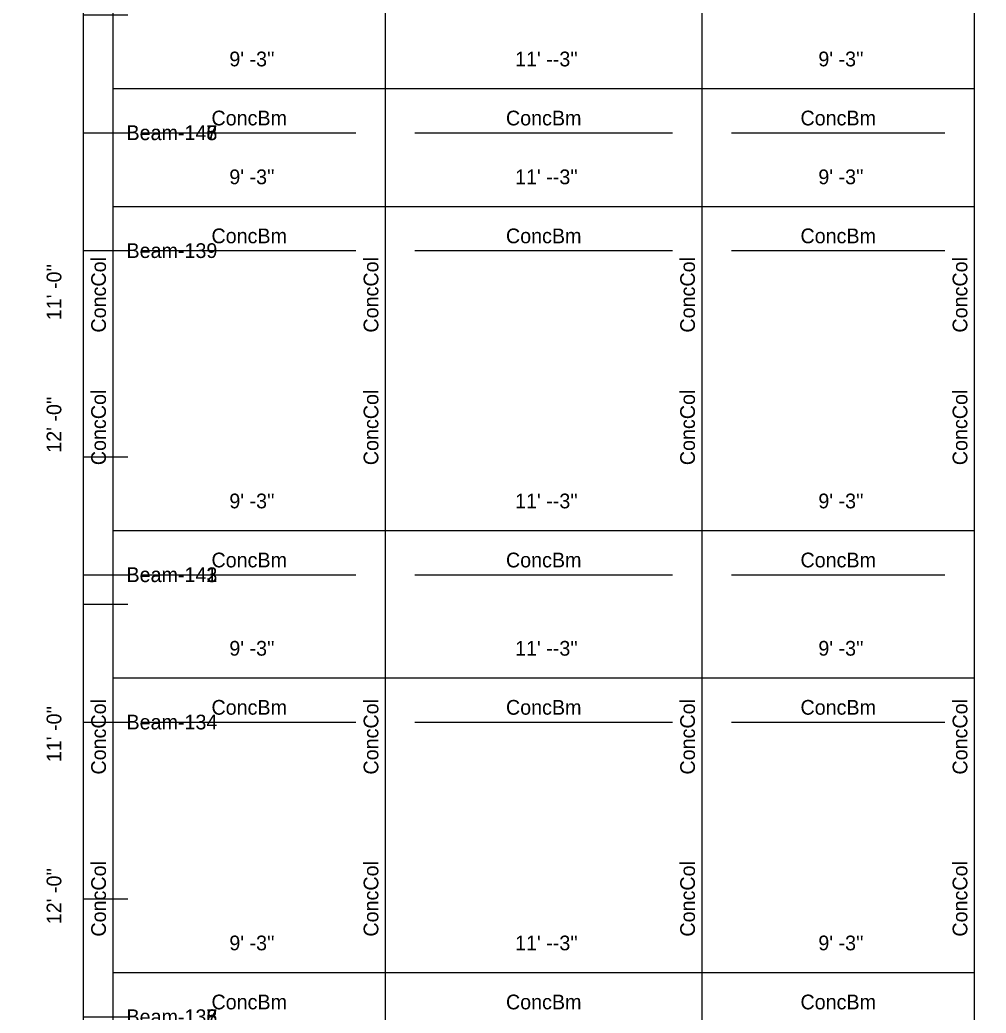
# Model space of a CAD drawing. Extents: x -38 to 2998, y -195 to 11529.
# Drawn here: x -38 to 355.8, y 4681.5 to 5086 of the extents above; entities that cross this region are included whole.
import ezdxf
from ezdxf.enums import TextEntityAlignment as Align

# ---------------------------------------------------------------- set-up
doc = ezdxf.new("R2010")
doc.units = 0
doc.header["$MEASUREMENT"] = 0
doc.layers.get('0').update_dxf_attribs({"linetype": 'CONTINUOUS'})
for name, color, linetype in [('CENTERLINES', 7, 'CONTINUOUS'), ('DIMENSIONS', 4, 'CONTINUOUS'), ('TEXT', 5, 'CONTINUOUS')]:
    doc.layers.add(name, color=color, linetype=linetype)
doc.dimstyles.get("Standard").update_dxf_attribs({"dimtxt": 0.18, "dimasz": 0.18, "dimexe": 0.18, "dimexo": 0.0625, "dimgap": 0.09, "dimtad": 0, "dimtih": 1, "dimtoh": 1, "dimdec": 4, "dimzin": 0, "dimtxsty": 'STANDARD', "dimcen": 0.09, "dimazin": 3, "dimtfac": 1, "dimtdec": 4, "dimtofl": 0, "dimtmove": 0, "dimatfit": 3, "dimtolj": 1, "dimtzin": 0})

# ---------------------------------------------------------------- blocks, each defined once
blk = doc.blocks.new('*D3649')
at = {"color": 1, "linetype": 'BYBLOCK'}
for points in [[(-8.29, 4796.29), (-7.23, 4795.23), (-16.77, 4804.77), (-15.71, 4803.71)], [(-8.29, 4652.29), (-7.23, 4651.23), (-16.77, 4660.77), (-15.71, 4659.71)]]:
    blk.add_solid(points, dxfattribs=at)
at = {"layer": 'DIMENSIONS', "color": 9, "linetype": 'BYBLOCK'}
for p, q in [((-12, 4800), (6, 4800)), ((-12, 4656), (6, 4656))]:
    blk.add_line(p, q, dxfattribs=at)
at = {"layer": 'DIMENSIONS', "color": 0, "linetype": 'BYBLOCK'}
blk.add_line((-12, 4656), (-12, 4800), dxfattribs=at)
at = {"layer": 'DIMENSIONS', "color": 0, "linetype": 'BYBLOCK', "insert": (-24, 4728), "char_height": 6, "attachment_point": 5, "rotation": 90}
blk.add_mtext("\\A1; 12' -0''", dxfattribs=at)
blk = doc.blocks.new('*D3650')
at = {"color": 1, "linetype": 'BYBLOCK'}
for points in [[(4.77, 4822.77), (3.71, 4821.71), (-3.71, 4814.29), (-4.77, 4813.23)], [(115.77, 4822.77), (114.71, 4821.71), (107.29, 4814.29), (106.23, 4813.23)]]:
    blk.add_solid(points, dxfattribs=at)
at = {"layer": 'DIMENSIONS', "color": 9, "linetype": 'BYBLOCK'}
for p, q in [((0, 4818), (0, 4836)), ((111, 4818), (111, 4836))]:
    blk.add_line(p, q, dxfattribs=at)
at = {"layer": 'DIMENSIONS', "color": 0, "linetype": 'BYBLOCK'}
blk.add_line((0, 4818), (111, 4818), dxfattribs=at)
at = {"layer": 'DIMENSIONS', "color": 0, "linetype": 'BYBLOCK', "insert": (55.5, 4830), "char_height": 6, "attachment_point": 5}
blk.add_mtext("\\A1; 9' -3''", dxfattribs=at)
blk = doc.blocks.new('*D3651')
at = {"color": 1, "linetype": 'BYBLOCK'}
for points in [[(115.77, 4822.77), (114.71, 4821.71), (107.29, 4814.29), (106.23, 4813.23)], [(244.77, 4822.77), (243.71, 4821.71), (236.29, 4814.29), (235.23, 4813.23)]]:
    blk.add_solid(points, dxfattribs=at)
at = {"layer": 'DIMENSIONS', "color": 9, "linetype": 'BYBLOCK'}
for p, q in [((111, 4818), (111, 4836)), ((240, 4818), (240, 4836))]:
    blk.add_line(p, q, dxfattribs=at)
at = {"layer": 'DIMENSIONS', "color": 0, "linetype": 'BYBLOCK'}
blk.add_line((111, 4818), (240, 4818), dxfattribs=at)
at = {"layer": 'DIMENSIONS', "color": 0, "linetype": 'BYBLOCK', "insert": (175.5, 4830), "char_height": 6, "attachment_point": 5}
blk.add_mtext("\\A1; 11' --3''", dxfattribs=at)
blk = doc.blocks.new('*D3652')
at = {"color": 1, "linetype": 'BYBLOCK'}
for points in [[(244.77, 4822.77), (243.71, 4821.71), (236.29, 4814.29), (235.23, 4813.23)], [(355.77, 4822.77), (354.71, 4821.71), (347.29, 4814.29), (346.23, 4813.23)]]:
    blk.add_solid(points, dxfattribs=at)
at = {"layer": 'DIMENSIONS', "color": 9, "linetype": 'BYBLOCK'}
for p, q in [((240, 4818), (240, 4836)), ((351, 4818), (351, 4836))]:
    blk.add_line(p, q, dxfattribs=at)
at = {"layer": 'DIMENSIONS', "color": 0, "linetype": 'BYBLOCK'}
blk.add_line((240, 4818), (351, 4818), dxfattribs=at)
at = {"layer": 'DIMENSIONS', "color": 0, "linetype": 'BYBLOCK', "insert": (295.5, 4830), "char_height": 6, "attachment_point": 5}
blk.add_mtext("\\A1; 9' -3''", dxfattribs=at)
blk = doc.blocks.new('*D3653')
at = {"color": 1, "linetype": 'BYBLOCK'}
for points in [[(-8.29, 4988.29), (-7.23, 4987.23), (-16.77, 4996.77), (-15.71, 4995.71)], [(-8.29, 4844.29), (-7.23, 4843.23), (-16.77, 4852.77), (-15.71, 4851.71)]]:
    blk.add_solid(points, dxfattribs=at)
at = {"layer": 'DIMENSIONS', "color": 9, "linetype": 'BYBLOCK'}
for p, q in [((-12, 4992), (6, 4992)), ((-12, 4848), (6, 4848))]:
    blk.add_line(p, q, dxfattribs=at)
at = {"layer": 'DIMENSIONS', "color": 0, "linetype": 'BYBLOCK'}
blk.add_line((-12, 4848), (-12, 4992), dxfattribs=at)
at = {"layer": 'DIMENSIONS', "color": 0, "linetype": 'BYBLOCK', "insert": (-24, 4920), "char_height": 6, "attachment_point": 5, "rotation": 90}
blk.add_mtext("\\A1; 12' -0''", dxfattribs=at)
blk = doc.blocks.new('*D3654')
at = {"color": 1, "linetype": 'BYBLOCK'}
for points in [[(4.77, 5014.77), (3.71, 5013.71), (-3.71, 5006.29), (-4.77, 5005.23)], [(115.77, 5014.77), (114.71, 5013.71), (107.29, 5006.29), (106.23, 5005.23)]]:
    blk.add_solid(points, dxfattribs=at)
at = {"layer": 'DIMENSIONS', "color": 9, "linetype": 'BYBLOCK'}
for p, q in [((0, 5010), (0, 5028)), ((111, 5010), (111, 5028))]:
    blk.add_line(p, q, dxfattribs=at)
at = {"layer": 'DIMENSIONS', "color": 0, "linetype": 'BYBLOCK'}
blk.add_line((0, 5010), (111, 5010), dxfattribs=at)
at = {"layer": 'DIMENSIONS', "color": 0, "linetype": 'BYBLOCK', "insert": (55.5, 5022), "char_height": 6, "attachment_point": 5}
blk.add_mtext("\\A1; 9' -3''", dxfattribs=at)
blk = doc.blocks.new('*D3655')
at = {"color": 1, "linetype": 'BYBLOCK'}
for points in [[(115.77, 5014.77), (114.71, 5013.71), (107.29, 5006.29), (106.23, 5005.23)], [(244.77, 5014.77), (243.71, 5013.71), (236.29, 5006.29), (235.23, 5005.23)]]:
    blk.add_solid(points, dxfattribs=at)
at = {"layer": 'DIMENSIONS', "color": 9, "linetype": 'BYBLOCK'}
for p, q in [((111, 5010), (111, 5028)), ((240, 5010), (240, 5028))]:
    blk.add_line(p, q, dxfattribs=at)
at = {"layer": 'DIMENSIONS', "color": 0, "linetype": 'BYBLOCK'}
blk.add_line((111, 5010), (240, 5010), dxfattribs=at)
at = {"layer": 'DIMENSIONS', "color": 0, "linetype": 'BYBLOCK', "insert": (175.5, 5022), "char_height": 6, "attachment_point": 5}
blk.add_mtext("\\A1; 11' --3''", dxfattribs=at)
blk = doc.blocks.new('*D3656')
at = {"color": 1, "linetype": 'BYBLOCK'}
for points in [[(244.77, 5014.77), (243.71, 5013.71), (236.29, 5006.29), (235.23, 5005.23)], [(355.77, 5014.77), (354.71, 5013.71), (347.29, 5006.29), (346.23, 5005.23)]]:
    blk.add_solid(points, dxfattribs=at)
at = {"layer": 'DIMENSIONS', "color": 9, "linetype": 'BYBLOCK'}
for p, q in [((240, 5010), (240, 5028)), ((351, 5010), (351, 5028))]:
    blk.add_line(p, q, dxfattribs=at)
at = {"layer": 'DIMENSIONS', "color": 0, "linetype": 'BYBLOCK'}
blk.add_line((240, 5010), (351, 5010), dxfattribs=at)
at = {"layer": 'DIMENSIONS', "color": 0, "linetype": 'BYBLOCK', "insert": (295.5, 5022), "char_height": 6, "attachment_point": 5}
blk.add_mtext("\\A1; 9' -3''", dxfattribs=at)
blk = doc.blocks.new('*D3657')
at = {"color": 1, "linetype": 'BYBLOCK'}
for points in [[(-8.29, 5180.29), (-7.23, 5179.23), (-16.77, 5188.77), (-15.71, 5187.71)], [(-8.29, 5036.29), (-7.23, 5035.23), (-16.77, 5044.77), (-15.71, 5043.71)]]:
    blk.add_solid(points, dxfattribs=at)
at = {"layer": 'DIMENSIONS', "color": 9, "linetype": 'BYBLOCK'}
for p, q in [((-12, 5184), (6, 5184)), ((-12, 5040), (6, 5040))]:
    blk.add_line(p, q, dxfattribs=at)
at = {"layer": 'DIMENSIONS', "color": 0, "linetype": 'BYBLOCK'}
blk.add_line((-12, 5040), (-12, 5184), dxfattribs=at)
at = {"layer": 'DIMENSIONS', "color": 0, "linetype": 'BYBLOCK', "insert": (-24, 5112), "char_height": 6, "attachment_point": 5, "rotation": 90}
blk.add_mtext("\\A1; 12' -0''", dxfattribs=at)
blk = doc.blocks.new('*D4123')
at = {"color": 1, "linetype": 'BYBLOCK'}
for points in [[(-8.29, 4676.29), (-7.23, 4675.23), (-16.77, 4684.77), (-15.71, 4683.71)], [(-8.29, 4544.29), (-7.23, 4543.23), (-16.77, 4552.77), (-15.71, 4551.71)]]:
    blk.add_solid(points, dxfattribs=at)
at = {"layer": 'DIMENSIONS', "color": 9, "linetype": 'BYBLOCK'}
for p, q in [((-12, 4680), (6, 4680)), ((-12, 4548), (6, 4548))]:
    blk.add_line(p, q, dxfattribs=at)
at = {"layer": 'DIMENSIONS', "color": 0, "linetype": 'BYBLOCK'}
blk.add_line((-12, 4548), (-12, 4680), dxfattribs=at)
at = {"layer": 'DIMENSIONS', "color": 0, "linetype": 'BYBLOCK', "insert": (-24, 4614), "char_height": 6, "attachment_point": 5, "rotation": 90}
blk.add_mtext("\\A1; 11' -0''", dxfattribs=at)
blk = doc.blocks.new('*D4124')
at = {"color": 1, "linetype": 'BYBLOCK'}
for points in [[(4.77, 4702.77), (3.71, 4701.71), (-3.71, 4694.29), (-4.77, 4693.23)], [(115.77, 4702.77), (114.71, 4701.71), (107.29, 4694.29), (106.23, 4693.23)]]:
    blk.add_solid(points, dxfattribs=at)
at = {"layer": 'DIMENSIONS', "color": 9, "linetype": 'BYBLOCK'}
for p, q in [((0, 4698), (0, 4716)), ((111, 4698), (111, 4716))]:
    blk.add_line(p, q, dxfattribs=at)
at = {"layer": 'DIMENSIONS', "color": 0, "linetype": 'BYBLOCK'}
blk.add_line((0, 4698), (111, 4698), dxfattribs=at)
at = {"layer": 'DIMENSIONS', "color": 0, "linetype": 'BYBLOCK', "insert": (55.5, 4710), "char_height": 6, "attachment_point": 5}
blk.add_mtext("\\A1; 9' -3''", dxfattribs=at)
blk = doc.blocks.new('*D4125')
at = {"color": 1, "linetype": 'BYBLOCK'}
for points in [[(115.77, 4702.77), (114.71, 4701.71), (107.29, 4694.29), (106.23, 4693.23)], [(244.77, 4702.77), (243.71, 4701.71), (236.29, 4694.29), (235.23, 4693.23)]]:
    blk.add_solid(points, dxfattribs=at)
at = {"layer": 'DIMENSIONS', "color": 9, "linetype": 'BYBLOCK'}
for p, q in [((111, 4698), (111, 4716)), ((240, 4698), (240, 4716))]:
    blk.add_line(p, q, dxfattribs=at)
at = {"layer": 'DIMENSIONS', "color": 0, "linetype": 'BYBLOCK'}
blk.add_line((111, 4698), (240, 4698), dxfattribs=at)
at = {"layer": 'DIMENSIONS', "color": 0, "linetype": 'BYBLOCK', "insert": (175.5, 4710), "char_height": 6, "attachment_point": 5}
blk.add_mtext("\\A1; 11' --3''", dxfattribs=at)
blk = doc.blocks.new('*D4126')
at = {"color": 1, "linetype": 'BYBLOCK'}
for points in [[(244.77, 4702.77), (243.71, 4701.71), (236.29, 4694.29), (235.23, 4693.23)], [(355.77, 4702.77), (354.71, 4701.71), (347.29, 4694.29), (346.23, 4693.23)]]:
    blk.add_solid(points, dxfattribs=at)
at = {"layer": 'DIMENSIONS', "color": 9, "linetype": 'BYBLOCK'}
for p, q in [((240, 4698), (240, 4716)), ((351, 4698), (351, 4716))]:
    blk.add_line(p, q, dxfattribs=at)
at = {"layer": 'DIMENSIONS', "color": 0, "linetype": 'BYBLOCK'}
blk.add_line((240, 4698), (351, 4698), dxfattribs=at)
at = {"layer": 'DIMENSIONS', "color": 0, "linetype": 'BYBLOCK', "insert": (295.5, 4710), "char_height": 6, "attachment_point": 5}
blk.add_mtext("\\A1; 9' -3''", dxfattribs=at)
blk = doc.blocks.new('*D4127')
at = {"color": 1, "linetype": 'BYBLOCK'}
for points in [[(-8.29, 4856.29), (-7.23, 4855.23), (-16.77, 4864.77), (-15.71, 4863.71)], [(-8.29, 4724.29), (-7.23, 4723.23), (-16.77, 4732.77), (-15.71, 4731.71)]]:
    blk.add_solid(points, dxfattribs=at)
at = {"layer": 'DIMENSIONS', "color": 9, "linetype": 'BYBLOCK'}
for p, q in [((-12, 4860), (6, 4860)), ((-12, 4728), (6, 4728))]:
    blk.add_line(p, q, dxfattribs=at)
at = {"layer": 'DIMENSIONS', "color": 0, "linetype": 'BYBLOCK'}
blk.add_line((-12, 4728), (-12, 4860), dxfattribs=at)
at = {"layer": 'DIMENSIONS', "color": 0, "linetype": 'BYBLOCK', "insert": (-24, 4794), "char_height": 6, "attachment_point": 5, "rotation": 90}
blk.add_mtext("\\A1; 11' -0''", dxfattribs=at)
blk = doc.blocks.new('*D4128')
at = {"color": 1, "linetype": 'BYBLOCK'}
for points in [[(4.77, 4882.77), (3.71, 4881.71), (-3.71, 4874.29), (-4.77, 4873.23)], [(115.77, 4882.77), (114.71, 4881.71), (107.29, 4874.29), (106.23, 4873.23)]]:
    blk.add_solid(points, dxfattribs=at)
at = {"layer": 'DIMENSIONS', "color": 9, "linetype": 'BYBLOCK'}
for p, q in [((0, 4878), (0, 4896)), ((111, 4878), (111, 4896))]:
    blk.add_line(p, q, dxfattribs=at)
at = {"layer": 'DIMENSIONS', "color": 0, "linetype": 'BYBLOCK'}
blk.add_line((0, 4878), (111, 4878), dxfattribs=at)
at = {"layer": 'DIMENSIONS', "color": 0, "linetype": 'BYBLOCK', "insert": (55.5, 4890), "char_height": 6, "attachment_point": 5}
blk.add_mtext("\\A1; 9' -3''", dxfattribs=at)
blk = doc.blocks.new('*D4129')
at = {"color": 1, "linetype": 'BYBLOCK'}
for points in [[(115.77, 4882.77), (114.71, 4881.71), (107.29, 4874.29), (106.23, 4873.23)], [(244.77, 4882.77), (243.71, 4881.71), (236.29, 4874.29), (235.23, 4873.23)]]:
    blk.add_solid(points, dxfattribs=at)
at = {"layer": 'DIMENSIONS', "color": 9, "linetype": 'BYBLOCK'}
for p, q in [((111, 4878), (111, 4896)), ((240, 4878), (240, 4896))]:
    blk.add_line(p, q, dxfattribs=at)
at = {"layer": 'DIMENSIONS', "color": 0, "linetype": 'BYBLOCK'}
blk.add_line((111, 4878), (240, 4878), dxfattribs=at)
at = {"layer": 'DIMENSIONS', "color": 0, "linetype": 'BYBLOCK', "insert": (175.5, 4890), "char_height": 6, "attachment_point": 5}
blk.add_mtext("\\A1; 11' --3''", dxfattribs=at)
blk = doc.blocks.new('*D4130')
at = {"color": 1, "linetype": 'BYBLOCK'}
for points in [[(244.77, 4882.77), (243.71, 4881.71), (236.29, 4874.29), (235.23, 4873.23)], [(355.77, 4882.77), (354.71, 4881.71), (347.29, 4874.29), (346.23, 4873.23)]]:
    blk.add_solid(points, dxfattribs=at)
at = {"layer": 'DIMENSIONS', "color": 9, "linetype": 'BYBLOCK'}
for p, q in [((240, 4878), (240, 4896)), ((351, 4878), (351, 4896))]:
    blk.add_line(p, q, dxfattribs=at)
at = {"layer": 'DIMENSIONS', "color": 0, "linetype": 'BYBLOCK'}
blk.add_line((240, 4878), (351, 4878), dxfattribs=at)
at = {"layer": 'DIMENSIONS', "color": 0, "linetype": 'BYBLOCK', "insert": (295.5, 4890), "char_height": 6, "attachment_point": 5}
blk.add_mtext("\\A1; 9' -3''", dxfattribs=at)
blk = doc.blocks.new('*D4131')
at = {"color": 1, "linetype": 'BYBLOCK'}
for points in [[(-8.29, 5036.29), (-7.23, 5035.23), (-16.77, 5044.77), (-15.71, 5043.71)], [(-8.29, 4904.29), (-7.23, 4903.23), (-16.77, 4912.77), (-15.71, 4911.71)]]:
    blk.add_solid(points, dxfattribs=at)
at = {"layer": 'DIMENSIONS', "color": 9, "linetype": 'BYBLOCK'}
for p, q in [((-12, 5040), (6, 5040)), ((-12, 4908), (6, 4908))]:
    blk.add_line(p, q, dxfattribs=at)
at = {"layer": 'DIMENSIONS', "color": 0, "linetype": 'BYBLOCK'}
blk.add_line((-12, 4908), (-12, 5040), dxfattribs=at)
at = {"layer": 'DIMENSIONS', "color": 0, "linetype": 'BYBLOCK', "insert": (-24, 4974), "char_height": 6, "attachment_point": 5, "rotation": 90}
blk.add_mtext("\\A1; 11' -0''", dxfattribs=at)
blk = doc.blocks.new('*D4132')
at = {"color": 1, "linetype": 'BYBLOCK'}
for points in [[(4.77, 5062.77), (3.71, 5061.71), (-3.71, 5054.29), (-4.77, 5053.23)], [(115.77, 5062.77), (114.71, 5061.71), (107.29, 5054.29), (106.23, 5053.23)]]:
    blk.add_solid(points, dxfattribs=at)
at = {"layer": 'DIMENSIONS', "color": 9, "linetype": 'BYBLOCK'}
for p, q in [((0, 5058), (0, 5076)), ((111, 5058), (111, 5076))]:
    blk.add_line(p, q, dxfattribs=at)
at = {"layer": 'DIMENSIONS', "color": 0, "linetype": 'BYBLOCK'}
blk.add_line((0, 5058), (111, 5058), dxfattribs=at)
at = {"layer": 'DIMENSIONS', "color": 0, "linetype": 'BYBLOCK', "insert": (55.5, 5070), "char_height": 6, "attachment_point": 5}
blk.add_mtext("\\A1; 9' -3''", dxfattribs=at)
blk = doc.blocks.new('*D4133')
at = {"color": 1, "linetype": 'BYBLOCK'}
for points in [[(115.77, 5062.77), (114.71, 5061.71), (107.29, 5054.29), (106.23, 5053.23)], [(244.77, 5062.77), (243.71, 5061.71), (236.29, 5054.29), (235.23, 5053.23)]]:
    blk.add_solid(points, dxfattribs=at)
at = {"layer": 'DIMENSIONS', "color": 9, "linetype": 'BYBLOCK'}
for p, q in [((111, 5058), (111, 5076)), ((240, 5058), (240, 5076))]:
    blk.add_line(p, q, dxfattribs=at)
at = {"layer": 'DIMENSIONS', "color": 0, "linetype": 'BYBLOCK'}
blk.add_line((111, 5058), (240, 5058), dxfattribs=at)
at = {"layer": 'DIMENSIONS', "color": 0, "linetype": 'BYBLOCK', "insert": (175.5, 5070), "char_height": 6, "attachment_point": 5}
blk.add_mtext("\\A1; 11' --3''", dxfattribs=at)
blk = doc.blocks.new('*D4134')
at = {"color": 1, "linetype": 'BYBLOCK'}
for points in [[(244.77, 5062.77), (243.71, 5061.71), (236.29, 5054.29), (235.23, 5053.23)], [(355.77, 5062.77), (354.71, 5061.71), (347.29, 5054.29), (346.23, 5053.23)]]:
    blk.add_solid(points, dxfattribs=at)
at = {"layer": 'DIMENSIONS', "color": 9, "linetype": 'BYBLOCK'}
for p, q in [((240, 5058), (240, 5076)), ((351, 5058), (351, 5076))]:
    blk.add_line(p, q, dxfattribs=at)
at = {"layer": 'DIMENSIONS', "color": 0, "linetype": 'BYBLOCK'}
blk.add_line((240, 5058), (351, 5058), dxfattribs=at)
at = {"layer": 'DIMENSIONS', "color": 0, "linetype": 'BYBLOCK', "insert": (295.5, 5070), "char_height": 6, "attachment_point": 5}
blk.add_mtext("\\A1; 9' -3''", dxfattribs=at)
blk = doc.blocks.new('*D4135')
at = {"color": 1, "linetype": 'BYBLOCK'}
for points in [[(-8.29, 5216.29), (-7.23, 5215.23), (-16.77, 5224.77), (-15.71, 5223.71)], [(-8.29, 5084.29), (-7.23, 5083.23), (-16.77, 5092.77), (-15.71, 5091.71)]]:
    blk.add_solid(points, dxfattribs=at)
at = {"layer": 'DIMENSIONS', "color": 9, "linetype": 'BYBLOCK'}
for p, q in [((-12, 5220), (6, 5220)), ((-12, 5088), (6, 5088))]:
    blk.add_line(p, q, dxfattribs=at)
at = {"layer": 'DIMENSIONS', "color": 0, "linetype": 'BYBLOCK'}
blk.add_line((-12, 5088), (-12, 5220), dxfattribs=at)
at = {"layer": 'DIMENSIONS', "color": 0, "linetype": 'BYBLOCK', "insert": (-24, 5154), "char_height": 6, "attachment_point": 5, "rotation": 90}
blk.add_mtext("\\A1; 11' -0''", dxfattribs=at)
blk = doc.blocks.new('*D4593')
at = {"color": 1, "linetype": 'BYBLOCK'}
for points in [[(-8.29, 4676.29), (-7.23, 4675.23), (-16.77, 4684.77), (-15.71, 4683.71)], [(-8.29, 4544.29), (-7.23, 4543.23), (-16.77, 4552.77), (-15.71, 4551.71)]]:
    blk.add_solid(points, dxfattribs=at)
at = {"layer": 'DIMENSIONS', "color": 9, "linetype": 'BYBLOCK'}
for p, q in [((-12, 4680), (6, 4680)), ((-12, 4548), (6, 4548))]:
    blk.add_line(p, q, dxfattribs=at)
at = {"layer": 'DIMENSIONS', "color": 0, "linetype": 'BYBLOCK'}
blk.add_line((-12, 4548), (-12, 4680), dxfattribs=at)
at = {"layer": 'DIMENSIONS', "color": 0, "linetype": 'BYBLOCK', "insert": (-24, 4614), "char_height": 6, "attachment_point": 5, "rotation": 90}
blk.add_mtext("\\A1; 11' -0''", dxfattribs=at)
blk = doc.blocks.new('*D4594')
at = {"color": 1, "linetype": 'BYBLOCK'}
for points in [[(4.77, 4702.77), (3.71, 4701.71), (-3.71, 4694.29), (-4.77, 4693.23)], [(115.77, 4702.77), (114.71, 4701.71), (107.29, 4694.29), (106.23, 4693.23)]]:
    blk.add_solid(points, dxfattribs=at)
at = {"layer": 'DIMENSIONS', "color": 9, "linetype": 'BYBLOCK'}
for p, q in [((0, 4698), (0, 4716)), ((111, 4698), (111, 4716))]:
    blk.add_line(p, q, dxfattribs=at)
at = {"layer": 'DIMENSIONS', "color": 0, "linetype": 'BYBLOCK'}
blk.add_line((0, 4698), (111, 4698), dxfattribs=at)
at = {"layer": 'DIMENSIONS', "color": 0, "linetype": 'BYBLOCK', "insert": (55.5, 4710), "char_height": 6, "attachment_point": 5}
blk.add_mtext("\\A1; 9' -3''", dxfattribs=at)
blk = doc.blocks.new('*D4595')
at = {"color": 1, "linetype": 'BYBLOCK'}
for points in [[(115.77, 4702.77), (114.71, 4701.71), (107.29, 4694.29), (106.23, 4693.23)], [(244.77, 4702.77), (243.71, 4701.71), (236.29, 4694.29), (235.23, 4693.23)]]:
    blk.add_solid(points, dxfattribs=at)
at = {"layer": 'DIMENSIONS', "color": 9, "linetype": 'BYBLOCK'}
for p, q in [((111, 4698), (111, 4716)), ((240, 4698), (240, 4716))]:
    blk.add_line(p, q, dxfattribs=at)
at = {"layer": 'DIMENSIONS', "color": 0, "linetype": 'BYBLOCK'}
blk.add_line((111, 4698), (240, 4698), dxfattribs=at)
at = {"layer": 'DIMENSIONS', "color": 0, "linetype": 'BYBLOCK', "insert": (175.5, 4710), "char_height": 6, "attachment_point": 5}
blk.add_mtext("\\A1; 11' --3''", dxfattribs=at)
blk = doc.blocks.new('*D4596')
at = {"color": 1, "linetype": 'BYBLOCK'}
for points in [[(244.77, 4702.77), (243.71, 4701.71), (236.29, 4694.29), (235.23, 4693.23)], [(355.77, 4702.77), (354.71, 4701.71), (347.29, 4694.29), (346.23, 4693.23)]]:
    blk.add_solid(points, dxfattribs=at)
at = {"layer": 'DIMENSIONS', "color": 9, "linetype": 'BYBLOCK'}
for p, q in [((240, 4698), (240, 4716)), ((351, 4698), (351, 4716))]:
    blk.add_line(p, q, dxfattribs=at)
at = {"layer": 'DIMENSIONS', "color": 0, "linetype": 'BYBLOCK'}
blk.add_line((240, 4698), (351, 4698), dxfattribs=at)
at = {"layer": 'DIMENSIONS', "color": 0, "linetype": 'BYBLOCK', "insert": (295.5, 4710), "char_height": 6, "attachment_point": 5}
blk.add_mtext("\\A1; 9' -3''", dxfattribs=at)
blk = doc.blocks.new('*D4597')
at = {"color": 1, "linetype": 'BYBLOCK'}
for points in [[(-8.29, 4856.29), (-7.23, 4855.23), (-16.77, 4864.77), (-15.71, 4863.71)], [(-8.29, 4724.29), (-7.23, 4723.23), (-16.77, 4732.77), (-15.71, 4731.71)]]:
    blk.add_solid(points, dxfattribs=at)
at = {"layer": 'DIMENSIONS', "color": 9, "linetype": 'BYBLOCK'}
for p, q in [((-12, 4860), (6, 4860)), ((-12, 4728), (6, 4728))]:
    blk.add_line(p, q, dxfattribs=at)
at = {"layer": 'DIMENSIONS', "color": 0, "linetype": 'BYBLOCK'}
blk.add_line((-12, 4728), (-12, 4860), dxfattribs=at)
at = {"layer": 'DIMENSIONS', "color": 0, "linetype": 'BYBLOCK', "insert": (-24, 4794), "char_height": 6, "attachment_point": 5, "rotation": 90}
blk.add_mtext("\\A1; 11' -0''", dxfattribs=at)
blk = doc.blocks.new('*D4598')
at = {"color": 1, "linetype": 'BYBLOCK'}
for points in [[(4.77, 4882.77), (3.71, 4881.71), (-3.71, 4874.29), (-4.77, 4873.23)], [(115.77, 4882.77), (114.71, 4881.71), (107.29, 4874.29), (106.23, 4873.23)]]:
    blk.add_solid(points, dxfattribs=at)
at = {"layer": 'DIMENSIONS', "color": 9, "linetype": 'BYBLOCK'}
for p, q in [((0, 4878), (0, 4896)), ((111, 4878), (111, 4896))]:
    blk.add_line(p, q, dxfattribs=at)
at = {"layer": 'DIMENSIONS', "color": 0, "linetype": 'BYBLOCK'}
blk.add_line((0, 4878), (111, 4878), dxfattribs=at)
at = {"layer": 'DIMENSIONS', "color": 0, "linetype": 'BYBLOCK', "insert": (55.5, 4890), "char_height": 6, "attachment_point": 5}
blk.add_mtext("\\A1; 9' -3''", dxfattribs=at)
blk = doc.blocks.new('*D4599')
at = {"color": 1, "linetype": 'BYBLOCK'}
for points in [[(115.77, 4882.77), (114.71, 4881.71), (107.29, 4874.29), (106.23, 4873.23)], [(244.77, 4882.77), (243.71, 4881.71), (236.29, 4874.29), (235.23, 4873.23)]]:
    blk.add_solid(points, dxfattribs=at)
at = {"layer": 'DIMENSIONS', "color": 9, "linetype": 'BYBLOCK'}
for p, q in [((111, 4878), (111, 4896)), ((240, 4878), (240, 4896))]:
    blk.add_line(p, q, dxfattribs=at)
at = {"layer": 'DIMENSIONS', "color": 0, "linetype": 'BYBLOCK'}
blk.add_line((111, 4878), (240, 4878), dxfattribs=at)
at = {"layer": 'DIMENSIONS', "color": 0, "linetype": 'BYBLOCK', "insert": (175.5, 4890), "char_height": 6, "attachment_point": 5}
blk.add_mtext("\\A1; 11' --3''", dxfattribs=at)
blk = doc.blocks.new('*D4600')
at = {"color": 1, "linetype": 'BYBLOCK'}
for points in [[(244.77, 4882.77), (243.71, 4881.71), (236.29, 4874.29), (235.23, 4873.23)], [(355.77, 4882.77), (354.71, 4881.71), (347.29, 4874.29), (346.23, 4873.23)]]:
    blk.add_solid(points, dxfattribs=at)
at = {"layer": 'DIMENSIONS', "color": 9, "linetype": 'BYBLOCK'}
for p, q in [((240, 4878), (240, 4896)), ((351, 4878), (351, 4896))]:
    blk.add_line(p, q, dxfattribs=at)
at = {"layer": 'DIMENSIONS', "color": 0, "linetype": 'BYBLOCK'}
blk.add_line((240, 4878), (351, 4878), dxfattribs=at)
at = {"layer": 'DIMENSIONS', "color": 0, "linetype": 'BYBLOCK', "insert": (295.5, 4890), "char_height": 6, "attachment_point": 5}
blk.add_mtext("\\A1; 9' -3''", dxfattribs=at)
blk = doc.blocks.new('*D4601')
at = {"color": 1, "linetype": 'BYBLOCK'}
for points in [[(-8.29, 5036.29), (-7.23, 5035.23), (-16.77, 5044.77), (-15.71, 5043.71)], [(-8.29, 4904.29), (-7.23, 4903.23), (-16.77, 4912.77), (-15.71, 4911.71)]]:
    blk.add_solid(points, dxfattribs=at)
at = {"layer": 'DIMENSIONS', "color": 9, "linetype": 'BYBLOCK'}
for p, q in [((-12, 5040), (6, 5040)), ((-12, 4908), (6, 4908))]:
    blk.add_line(p, q, dxfattribs=at)
at = {"layer": 'DIMENSIONS', "color": 0, "linetype": 'BYBLOCK'}
blk.add_line((-12, 4908), (-12, 5040), dxfattribs=at)
at = {"layer": 'DIMENSIONS', "color": 0, "linetype": 'BYBLOCK', "insert": (-24, 4974), "char_height": 6, "attachment_point": 5, "rotation": 90}
blk.add_mtext("\\A1; 11' -0''", dxfattribs=at)
blk = doc.blocks.new('*D4602')
at = {"color": 1, "linetype": 'BYBLOCK'}
for points in [[(4.77, 5062.77), (3.71, 5061.71), (-3.71, 5054.29), (-4.77, 5053.23)], [(115.77, 5062.77), (114.71, 5061.71), (107.29, 5054.29), (106.23, 5053.23)]]:
    blk.add_solid(points, dxfattribs=at)
at = {"layer": 'DIMENSIONS', "color": 9, "linetype": 'BYBLOCK'}
for p, q in [((0, 5058), (0, 5076)), ((111, 5058), (111, 5076))]:
    blk.add_line(p, q, dxfattribs=at)
at = {"layer": 'DIMENSIONS', "color": 0, "linetype": 'BYBLOCK'}
blk.add_line((0, 5058), (111, 5058), dxfattribs=at)
at = {"layer": 'DIMENSIONS', "color": 0, "linetype": 'BYBLOCK', "insert": (55.5, 5070), "char_height": 6, "attachment_point": 5}
blk.add_mtext("\\A1; 9' -3''", dxfattribs=at)
blk = doc.blocks.new('*D4603')
at = {"color": 1, "linetype": 'BYBLOCK'}
for points in [[(115.77, 5062.77), (114.71, 5061.71), (107.29, 5054.29), (106.23, 5053.23)], [(244.77, 5062.77), (243.71, 5061.71), (236.29, 5054.29), (235.23, 5053.23)]]:
    blk.add_solid(points, dxfattribs=at)
at = {"layer": 'DIMENSIONS', "color": 9, "linetype": 'BYBLOCK'}
for p, q in [((111, 5058), (111, 5076)), ((240, 5058), (240, 5076))]:
    blk.add_line(p, q, dxfattribs=at)
at = {"layer": 'DIMENSIONS', "color": 0, "linetype": 'BYBLOCK'}
blk.add_line((111, 5058), (240, 5058), dxfattribs=at)
at = {"layer": 'DIMENSIONS', "color": 0, "linetype": 'BYBLOCK', "insert": (175.5, 5070), "char_height": 6, "attachment_point": 5}
blk.add_mtext("\\A1; 11' --3''", dxfattribs=at)
blk = doc.blocks.new('*D4604')
at = {"color": 1, "linetype": 'BYBLOCK'}
for points in [[(244.77, 5062.77), (243.71, 5061.71), (236.29, 5054.29), (235.23, 5053.23)], [(355.77, 5062.77), (354.71, 5061.71), (347.29, 5054.29), (346.23, 5053.23)]]:
    blk.add_solid(points, dxfattribs=at)
at = {"layer": 'DIMENSIONS', "color": 9, "linetype": 'BYBLOCK'}
for p, q in [((240, 5058), (240, 5076)), ((351, 5058), (351, 5076))]:
    blk.add_line(p, q, dxfattribs=at)
at = {"layer": 'DIMENSIONS', "color": 0, "linetype": 'BYBLOCK'}
blk.add_line((240, 5058), (351, 5058), dxfattribs=at)
at = {"layer": 'DIMENSIONS', "color": 0, "linetype": 'BYBLOCK', "insert": (295.5, 5070), "char_height": 6, "attachment_point": 5}
blk.add_mtext("\\A1; 9' -3''", dxfattribs=at)
blk = doc.blocks.new('*D4605')
at = {"color": 1, "linetype": 'BYBLOCK'}
for points in [[(-8.29, 5216.29), (-7.23, 5215.23), (-16.77, 5224.77), (-15.71, 5223.71)], [(-8.29, 5084.29), (-7.23, 5083.23), (-16.77, 5092.77), (-15.71, 5091.71)]]:
    blk.add_solid(points, dxfattribs=at)
at = {"layer": 'DIMENSIONS', "color": 9, "linetype": 'BYBLOCK'}
for p, q in [((-12, 5220), (6, 5220)), ((-12, 5088), (6, 5088))]:
    blk.add_line(p, q, dxfattribs=at)
at = {"layer": 'DIMENSIONS', "color": 0, "linetype": 'BYBLOCK'}
blk.add_line((-12, 5088), (-12, 5220), dxfattribs=at)
at = {"layer": 'DIMENSIONS', "color": 0, "linetype": 'BYBLOCK', "insert": (-24, 5154), "char_height": 6, "attachment_point": 5, "rotation": 90}
blk.add_mtext("\\A1; 11' -0''", dxfattribs=at)
blk = doc.blocks.new('*D5063')
at = {"color": 1, "linetype": 'BYBLOCK'}
for points in [[(-8.29, 4676.29), (-7.23, 4675.23), (-16.77, 4684.77), (-15.71, 4683.71)], [(-8.29, 4544.29), (-7.23, 4543.23), (-16.77, 4552.77), (-15.71, 4551.71)]]:
    blk.add_solid(points, dxfattribs=at)
at = {"layer": 'DIMENSIONS', "color": 9, "linetype": 'BYBLOCK'}
for p, q in [((-12, 4680), (6, 4680)), ((-12, 4548), (6, 4548))]:
    blk.add_line(p, q, dxfattribs=at)
at = {"layer": 'DIMENSIONS', "color": 0, "linetype": 'BYBLOCK'}
blk.add_line((-12, 4548), (-12, 4680), dxfattribs=at)
at = {"layer": 'DIMENSIONS', "color": 0, "linetype": 'BYBLOCK', "insert": (-24, 4614), "char_height": 6, "attachment_point": 5, "rotation": 90}
blk.add_mtext("\\A1; 11' -0''", dxfattribs=at)
blk = doc.blocks.new('*D5064')
at = {"color": 1, "linetype": 'BYBLOCK'}
for points in [[(4.77, 4702.77), (3.71, 4701.71), (-3.71, 4694.29), (-4.77, 4693.23)], [(115.77, 4702.77), (114.71, 4701.71), (107.29, 4694.29), (106.23, 4693.23)]]:
    blk.add_solid(points, dxfattribs=at)
at = {"layer": 'DIMENSIONS', "color": 9, "linetype": 'BYBLOCK'}
for p, q in [((0, 4698), (0, 4716)), ((111, 4698), (111, 4716))]:
    blk.add_line(p, q, dxfattribs=at)
at = {"layer": 'DIMENSIONS', "color": 0, "linetype": 'BYBLOCK'}
blk.add_line((0, 4698), (111, 4698), dxfattribs=at)
at = {"layer": 'DIMENSIONS', "color": 0, "linetype": 'BYBLOCK', "insert": (55.5, 4710), "char_height": 6, "attachment_point": 5}
blk.add_mtext("\\A1; 9' -3''", dxfattribs=at)
blk = doc.blocks.new('*D5065')
at = {"color": 1, "linetype": 'BYBLOCK'}
for points in [[(115.77, 4702.77), (114.71, 4701.71), (107.29, 4694.29), (106.23, 4693.23)], [(244.77, 4702.77), (243.71, 4701.71), (236.29, 4694.29), (235.23, 4693.23)]]:
    blk.add_solid(points, dxfattribs=at)
at = {"layer": 'DIMENSIONS', "color": 9, "linetype": 'BYBLOCK'}
for p, q in [((111, 4698), (111, 4716)), ((240, 4698), (240, 4716))]:
    blk.add_line(p, q, dxfattribs=at)
at = {"layer": 'DIMENSIONS', "color": 0, "linetype": 'BYBLOCK'}
blk.add_line((111, 4698), (240, 4698), dxfattribs=at)
at = {"layer": 'DIMENSIONS', "color": 0, "linetype": 'BYBLOCK', "insert": (175.5, 4710), "char_height": 6, "attachment_point": 5}
blk.add_mtext("\\A1; 11' --3''", dxfattribs=at)
blk = doc.blocks.new('*D5066')
at = {"color": 1, "linetype": 'BYBLOCK'}
for points in [[(244.77, 4702.77), (243.71, 4701.71), (236.29, 4694.29), (235.23, 4693.23)], [(355.77, 4702.77), (354.71, 4701.71), (347.29, 4694.29), (346.23, 4693.23)]]:
    blk.add_solid(points, dxfattribs=at)
at = {"layer": 'DIMENSIONS', "color": 9, "linetype": 'BYBLOCK'}
for p, q in [((240, 4698), (240, 4716)), ((351, 4698), (351, 4716))]:
    blk.add_line(p, q, dxfattribs=at)
at = {"layer": 'DIMENSIONS', "color": 0, "linetype": 'BYBLOCK'}
blk.add_line((240, 4698), (351, 4698), dxfattribs=at)
at = {"layer": 'DIMENSIONS', "color": 0, "linetype": 'BYBLOCK', "insert": (295.5, 4710), "char_height": 6, "attachment_point": 5}
blk.add_mtext("\\A1; 9' -3''", dxfattribs=at)
blk = doc.blocks.new('*D5067')
at = {"color": 1, "linetype": 'BYBLOCK'}
for points in [[(-8.29, 4856.29), (-7.23, 4855.23), (-16.77, 4864.77), (-15.71, 4863.71)], [(-8.29, 4724.29), (-7.23, 4723.23), (-16.77, 4732.77), (-15.71, 4731.71)]]:
    blk.add_solid(points, dxfattribs=at)
at = {"layer": 'DIMENSIONS', "color": 9, "linetype": 'BYBLOCK'}
for p, q in [((-12, 4860), (6, 4860)), ((-12, 4728), (6, 4728))]:
    blk.add_line(p, q, dxfattribs=at)
at = {"layer": 'DIMENSIONS', "color": 0, "linetype": 'BYBLOCK'}
blk.add_line((-12, 4728), (-12, 4860), dxfattribs=at)
at = {"layer": 'DIMENSIONS', "color": 0, "linetype": 'BYBLOCK', "insert": (-24, 4794), "char_height": 6, "attachment_point": 5, "rotation": 90}
blk.add_mtext("\\A1; 11' -0''", dxfattribs=at)
blk = doc.blocks.new('*D5068')
at = {"color": 1, "linetype": 'BYBLOCK'}
for points in [[(4.77, 4882.77), (3.71, 4881.71), (-3.71, 4874.29), (-4.77, 4873.23)], [(115.77, 4882.77), (114.71, 4881.71), (107.29, 4874.29), (106.23, 4873.23)]]:
    blk.add_solid(points, dxfattribs=at)
at = {"layer": 'DIMENSIONS', "color": 9, "linetype": 'BYBLOCK'}
for p, q in [((0, 4878), (0, 4896)), ((111, 4878), (111, 4896))]:
    blk.add_line(p, q, dxfattribs=at)
at = {"layer": 'DIMENSIONS', "color": 0, "linetype": 'BYBLOCK'}
blk.add_line((0, 4878), (111, 4878), dxfattribs=at)
at = {"layer": 'DIMENSIONS', "color": 0, "linetype": 'BYBLOCK', "insert": (55.5, 4890), "char_height": 6, "attachment_point": 5}
blk.add_mtext("\\A1; 9' -3''", dxfattribs=at)
blk = doc.blocks.new('*D5069')
at = {"color": 1, "linetype": 'BYBLOCK'}
for points in [[(115.77, 4882.77), (114.71, 4881.71), (107.29, 4874.29), (106.23, 4873.23)], [(244.77, 4882.77), (243.71, 4881.71), (236.29, 4874.29), (235.23, 4873.23)]]:
    blk.add_solid(points, dxfattribs=at)
at = {"layer": 'DIMENSIONS', "color": 9, "linetype": 'BYBLOCK'}
for p, q in [((111, 4878), (111, 4896)), ((240, 4878), (240, 4896))]:
    blk.add_line(p, q, dxfattribs=at)
at = {"layer": 'DIMENSIONS', "color": 0, "linetype": 'BYBLOCK'}
blk.add_line((111, 4878), (240, 4878), dxfattribs=at)
at = {"layer": 'DIMENSIONS', "color": 0, "linetype": 'BYBLOCK', "insert": (175.5, 4890), "char_height": 6, "attachment_point": 5}
blk.add_mtext("\\A1; 11' --3''", dxfattribs=at)
blk = doc.blocks.new('*D5070')
at = {"color": 1, "linetype": 'BYBLOCK'}
for points in [[(244.77, 4882.77), (243.71, 4881.71), (236.29, 4874.29), (235.23, 4873.23)], [(355.77, 4882.77), (354.71, 4881.71), (347.29, 4874.29), (346.23, 4873.23)]]:
    blk.add_solid(points, dxfattribs=at)
at = {"layer": 'DIMENSIONS', "color": 9, "linetype": 'BYBLOCK'}
for p, q in [((240, 4878), (240, 4896)), ((351, 4878), (351, 4896))]:
    blk.add_line(p, q, dxfattribs=at)
at = {"layer": 'DIMENSIONS', "color": 0, "linetype": 'BYBLOCK'}
blk.add_line((240, 4878), (351, 4878), dxfattribs=at)
at = {"layer": 'DIMENSIONS', "color": 0, "linetype": 'BYBLOCK', "insert": (295.5, 4890), "char_height": 6, "attachment_point": 5}
blk.add_mtext("\\A1; 9' -3''", dxfattribs=at)
blk = doc.blocks.new('*D5071')
at = {"color": 1, "linetype": 'BYBLOCK'}
for points in [[(-8.29, 5036.29), (-7.23, 5035.23), (-16.77, 5044.77), (-15.71, 5043.71)], [(-8.29, 4904.29), (-7.23, 4903.23), (-16.77, 4912.77), (-15.71, 4911.71)]]:
    blk.add_solid(points, dxfattribs=at)
at = {"layer": 'DIMENSIONS', "color": 9, "linetype": 'BYBLOCK'}
for p, q in [((-12, 5040), (6, 5040)), ((-12, 4908), (6, 4908))]:
    blk.add_line(p, q, dxfattribs=at)
at = {"layer": 'DIMENSIONS', "color": 0, "linetype": 'BYBLOCK'}
blk.add_line((-12, 4908), (-12, 5040), dxfattribs=at)
at = {"layer": 'DIMENSIONS', "color": 0, "linetype": 'BYBLOCK', "insert": (-24, 4974), "char_height": 6, "attachment_point": 5, "rotation": 90}
blk.add_mtext("\\A1; 11' -0''", dxfattribs=at)
blk = doc.blocks.new('*D5072')
at = {"color": 1, "linetype": 'BYBLOCK'}
for points in [[(4.77, 5062.77), (3.71, 5061.71), (-3.71, 5054.29), (-4.77, 5053.23)], [(115.77, 5062.77), (114.71, 5061.71), (107.29, 5054.29), (106.23, 5053.23)]]:
    blk.add_solid(points, dxfattribs=at)
at = {"layer": 'DIMENSIONS', "color": 9, "linetype": 'BYBLOCK'}
for p, q in [((0, 5058), (0, 5076)), ((111, 5058), (111, 5076))]:
    blk.add_line(p, q, dxfattribs=at)
at = {"layer": 'DIMENSIONS', "color": 0, "linetype": 'BYBLOCK'}
blk.add_line((0, 5058), (111, 5058), dxfattribs=at)
at = {"layer": 'DIMENSIONS', "color": 0, "linetype": 'BYBLOCK', "insert": (55.5, 5070), "char_height": 6, "attachment_point": 5}
blk.add_mtext("\\A1; 9' -3''", dxfattribs=at)
blk = doc.blocks.new('*D5073')
at = {"color": 1, "linetype": 'BYBLOCK'}
for points in [[(115.77, 5062.77), (114.71, 5061.71), (107.29, 5054.29), (106.23, 5053.23)], [(244.77, 5062.77), (243.71, 5061.71), (236.29, 5054.29), (235.23, 5053.23)]]:
    blk.add_solid(points, dxfattribs=at)
at = {"layer": 'DIMENSIONS', "color": 9, "linetype": 'BYBLOCK'}
for p, q in [((111, 5058), (111, 5076)), ((240, 5058), (240, 5076))]:
    blk.add_line(p, q, dxfattribs=at)
at = {"layer": 'DIMENSIONS', "color": 0, "linetype": 'BYBLOCK'}
blk.add_line((111, 5058), (240, 5058), dxfattribs=at)
at = {"layer": 'DIMENSIONS', "color": 0, "linetype": 'BYBLOCK', "insert": (175.5, 5070), "char_height": 6, "attachment_point": 5}
blk.add_mtext("\\A1; 11' --3''", dxfattribs=at)
blk = doc.blocks.new('*D5074')
at = {"color": 1, "linetype": 'BYBLOCK'}
for points in [[(244.77, 5062.77), (243.71, 5061.71), (236.29, 5054.29), (235.23, 5053.23)], [(355.77, 5062.77), (354.71, 5061.71), (347.29, 5054.29), (346.23, 5053.23)]]:
    blk.add_solid(points, dxfattribs=at)
at = {"layer": 'DIMENSIONS', "color": 9, "linetype": 'BYBLOCK'}
for p, q in [((240, 5058), (240, 5076)), ((351, 5058), (351, 5076))]:
    blk.add_line(p, q, dxfattribs=at)
at = {"layer": 'DIMENSIONS', "color": 0, "linetype": 'BYBLOCK'}
blk.add_line((240, 5058), (351, 5058), dxfattribs=at)
at = {"layer": 'DIMENSIONS', "color": 0, "linetype": 'BYBLOCK', "insert": (295.5, 5070), "char_height": 6, "attachment_point": 5}
blk.add_mtext("\\A1; 9' -3''", dxfattribs=at)
blk = doc.blocks.new('*D5075')
at = {"color": 1, "linetype": 'BYBLOCK'}
for points in [[(-8.29, 5216.29), (-7.23, 5215.23), (-16.77, 5224.77), (-15.71, 5223.71)], [(-8.29, 5084.29), (-7.23, 5083.23), (-16.77, 5092.77), (-15.71, 5091.71)]]:
    blk.add_solid(points, dxfattribs=at)
at = {"layer": 'DIMENSIONS', "color": 9, "linetype": 'BYBLOCK'}
for p, q in [((-12, 5220), (6, 5220)), ((-12, 5088), (6, 5088))]:
    blk.add_line(p, q, dxfattribs=at)
at = {"layer": 'DIMENSIONS', "color": 0, "linetype": 'BYBLOCK'}
blk.add_line((-12, 5088), (-12, 5220), dxfattribs=at)
at = {"layer": 'DIMENSIONS', "color": 0, "linetype": 'BYBLOCK', "insert": (-24, 5154), "char_height": 6, "attachment_point": 5, "rotation": 90}
blk.add_mtext("\\A1; 11' -0''", dxfattribs=at)

msp = doc.modelspace()

# ---------------------------------------------------------------- linework, layer by layer
at = {"layer": 'CENTERLINES', "color": 0, "linetype": 'CONTINUOUS'}
for p, q in [((0, 5040), (0, 5184)), ((111, 5040), (111, 5184)), ((240, 5040), (240, 5184)), ((351, 5040), (351, 5184)), ((0, 4908), (0, 5040)), ((0, 4908), (0, 5040)), ((0, 4908), (0, 5040)), ((12, 5040), (99, 5040)), ((12, 5040), (99, 5040)), ((12, 5040), (99, 5040)), ((111, 4908), (111, 5040)), ((111, 4908), (111, 5040)), ((111, 4908), (111, 5040)), ((123, 5040), (228, 5040)), ((123, 5040), (228, 5040)), ((123, 5040), (228, 5040)), ((240, 4908), (240, 5040)), ((240, 4908), (240, 5040)), ((240, 4908), (240, 5040)), ((252, 5040), (339, 5040)), ((252, 5040), (339, 5040)), ((252, 5040), (339, 5040)), ((351, 4908), (351, 5040)), ((351, 4908), (351, 5040)), ((351, 4908), (351, 5040)), ((0, 4848), (0, 4992)), ((12, 4992), (99, 4992)), ((111, 4848), (111, 4992)), ((123, 4992), (228, 4992)), ((240, 4848), (240, 4992)), ((252, 4992), (339, 4992)), ((351, 4848), (351, 4992)), ((0, 4728), (0, 4860)), ((0, 4728), (0, 4860)), ((0, 4728), (0, 4860)), ((12, 4860), (99, 4860)), ((12, 4860), (99, 4860)), ((12, 4860), (99, 4860)), ((111, 4728), (111, 4860)), ((111, 4728), (111, 4860)), ((111, 4728), (111, 4860)), ((123, 4860), (228, 4860)), ((123, 4860), (228, 4860)), ((123, 4860), (228, 4860)), ((240, 4728), (240, 4860)), ((240, 4728), (240, 4860)), ((240, 4728), (240, 4860)), ((252, 4860), (339, 4860)), ((252, 4860), (339, 4860)), ((252, 4860), (339, 4860)), ((351, 4728), (351, 4860)), ((351, 4728), (351, 4860)), ((351, 4728), (351, 4860)), ((0, 4656), (0, 4800)), ((12, 4800), (99, 4800)), ((111, 4656), (111, 4800)), ((123, 4800), (228, 4800)), ((240, 4656), (240, 4800)), ((252, 4800), (339, 4800)), ((351, 4656), (351, 4800))]:
    msp.add_line(p, q, dxfattribs=at)

# ---------------------------------------------------------------- texts
at = {"layer": 'TEXT', "color": 0}
for s, p in [('ConcBm', (55.5, 5046)), ('ConcBm', (55.5, 5046)), ('ConcBm', (55.5, 5046)), ('ConcBm', (175.5, 5046)), ('ConcBm', (175.5, 5046)), ('ConcBm', (175.5, 5046)), ('ConcBm', (295.5, 5046)), ('ConcBm', (295.5, 5046)), ('ConcBm', (295.5, 5046)), ('Beam-148', (24, 5040)), ('Beam-146', (24, 5040)), ('Beam-147', (24, 5040)), ('ConcBm', (55.5, 4998)), ('ConcBm', (175.5, 4998)), ('ConcBm', (295.5, 4998)), ('Beam-139', (24, 4992)), ('ConcBm', (55.5, 4866)), ('ConcBm', (55.5, 4866)), ('ConcBm', (55.5, 4866)), ('ConcBm', (175.5, 4866)), ('ConcBm', (175.5, 4866)), ('ConcBm', (175.5, 4866)), ('ConcBm', (295.5, 4866)), ('ConcBm', (295.5, 4866)), ('ConcBm', (295.5, 4866)), ('Beam-143', (24, 4860)), ('Beam-142', (24, 4860)), ('Beam-141', (24, 4860)), ('ConcBm', (55.5, 4806)), ('ConcBm', (175.5, 4806)), ('ConcBm', (295.5, 4806)), ('Beam-134', (24, 4800)), ('ConcBm', (55.5, 4686)), ('ConcBm', (55.5, 4686)), ('ConcBm', (55.5, 4686)), ('ConcBm', (175.5, 4686)), ('ConcBm', (175.5, 4686)), ('ConcBm', (175.5, 4686)), ('ConcBm', (295.5, 4686)), ('ConcBm', (295.5, 4686)), ('ConcBm', (295.5, 4686)), ('Beam-138', (24, 4680)), ('Beam-137', (24, 4680)), ('Beam-136', (24, 4680))]:
    msp.add_text(s, height=6, dxfattribs=at).set_placement(p, align=Align.MIDDLE)
for p in [(-6, 4974), (-6, 4974), (-6, 4974), (105, 4974), (105, 4974), (105, 4974), (234, 4974), (234, 4974), (234, 4974), (345, 4974), (345, 4974), (345, 4974), (-6, 4920), (105, 4920), (234, 4920), (345, 4920), (-6, 4794), (-6, 4794), (-6, 4794), (105, 4794), (105, 4794), (105, 4794), (234, 4794), (234, 4794), (234, 4794), (345, 4794), (345, 4794), (345, 4794), (-6, 4728), (105, 4728), (234, 4728), (345, 4728)]:
    msp.add_text('ConcCol', height=6, rotation=90, dxfattribs=at).set_placement(p, align=Align.MIDDLE)

# ---------------------------------------------------------------- dimensions: what is measured, and where the dimension line sits
at = {"layer": 'DIMENSIONS'}
for base, p1, p2, picture, middle in [((-12, 5220), (-24, 5088), (-24, 5220), '*D4135', (-24, 5154)), ((-12, 5220), (-24, 5088), (-24, 5220), '*D4605', (-24, 5154)), ((-12, 5220), (-24, 5088), (-24, 5220), '*D5075', (-24, 5154)), ((-12, 5184), (-24, 5040), (-24, 5184), '*D3657', (-24, 5112)), ((111, 5058), (0, 5046), (111, 5046), '*D4132', (55.5, 5046)), ((111, 5058), (0, 5046), (111, 5046), '*D4602', (55.5, 5046)), ((111, 5058), (0, 5046), (111, 5046), '*D5072', (55.5, 5046)), ((240, 5058), (111, 5046), (240, 5046), '*D4133', (175.5, 5046)), ((240, 5058), (111, 5046), (240, 5046), '*D4603', (175.5, 5046)), ((240, 5058), (111, 5046), (240, 5046), '*D5073', (175.5, 5046)), ((351, 5058), (240, 5046), (351, 5046), '*D4134', (295.5, 5046)), ((351, 5058), (240, 5046), (351, 5046), '*D4604', (295.5, 5046)), ((351, 5058), (240, 5046), (351, 5046), '*D5074', (295.5, 5046)), ((-12, 5040), (-24, 4908), (-24, 5040), '*D4131', (-24, 4974)), ((-12, 5040), (-24, 4908), (-24, 5040), '*D4601', (-24, 4974)), ((-12, 5040), (-24, 4908), (-24, 5040), '*D5071', (-24, 4974)), ((111, 5010), (0, 4998), (111, 4998), '*D3654', (55.5, 4998)), ((240, 5010), (111, 4998), (240, 4998), '*D3655', (175.5, 4998)), ((351, 5010), (240, 4998), (351, 4998), '*D3656', (295.5, 4998)), ((-12, 4992), (-24, 4848), (-24, 4992), '*D3653', (-24, 4920)), ((111, 4878), (0, 4866), (111, 4866), '*D4128', (55.5, 4866)), ((111, 4878), (0, 4866), (111, 4866), '*D4598', (55.5, 4866)), ((111, 4878), (0, 4866), (111, 4866), '*D5068', (55.5, 4866)), ((240, 4878), (111, 4866), (240, 4866), '*D4129', (175.5, 4866)), ((240, 4878), (111, 4866), (240, 4866), '*D4599', (175.5, 4866)), ((240, 4878), (111, 4866), (240, 4866), '*D5069', (175.5, 4866)), ((351, 4878), (240, 4866), (351, 4866), '*D4130', (295.5, 4866)), ((351, 4878), (240, 4866), (351, 4866), '*D4600', (295.5, 4866)), ((351, 4878), (240, 4866), (351, 4866), '*D5070', (295.5, 4866)), ((-12, 4860), (-24, 4728), (-24, 4860), '*D4127', (-24, 4794)), ((-12, 4860), (-24, 4728), (-24, 4860), '*D4597', (-24, 4794)), ((-12, 4860), (-24, 4728), (-24, 4860), '*D5067', (-24, 4794)), ((111, 4818), (0, 4806), (111, 4806), '*D3650', (55.5, 4806)), ((240, 4818), (111, 4806), (240, 4806), '*D3651', (175.5, 4806)), ((351, 4818), (240, 4806), (351, 4806), '*D3652', (295.5, 4806)), ((-12, 4800), (-24, 4656), (-24, 4800), '*D3649', (-24, 4728)), ((111, 4698), (0, 4686), (111, 4686), '*D4124', (55.5, 4686)), ((111, 4698), (0, 4686), (111, 4686), '*D4594', (55.5, 4686)), ((111, 4698), (0, 4686), (111, 4686), '*D5064', (55.5, 4686)), ((240, 4698), (111, 4686), (240, 4686), '*D4125', (175.5, 4686)), ((240, 4698), (111, 4686), (240, 4686), '*D4595', (175.5, 4686)), ((240, 4698), (111, 4686), (240, 4686), '*D5065', (175.5, 4686)), ((351, 4698), (240, 4686), (351, 4686), '*D4126', (295.5, 4686)), ((351, 4698), (240, 4686), (351, 4686), '*D4596', (295.5, 4686)), ((351, 4698), (240, 4686), (351, 4686), '*D5066', (295.5, 4686)), ((-12, 4680), (-24, 4548), (-24, 4680), '*D4123', (-24, 4614)), ((-12, 4680), (-24, 4548), (-24, 4680), '*D4593', (-24, 4614)), ((-12, 4680), (-24, 4548), (-24, 4680), '*D5063', (-24, 4614))]:
    dim = msp.add_linear_dim(base=base, p1=p1, p2=p2, dimstyle='STANDARD', dxfattribs=at)
    dim.commit()
    dim.dimension.update_dxf_attribs({"geometry": picture, "text_midpoint": middle})

doc.saveas('drawing.dxf')
